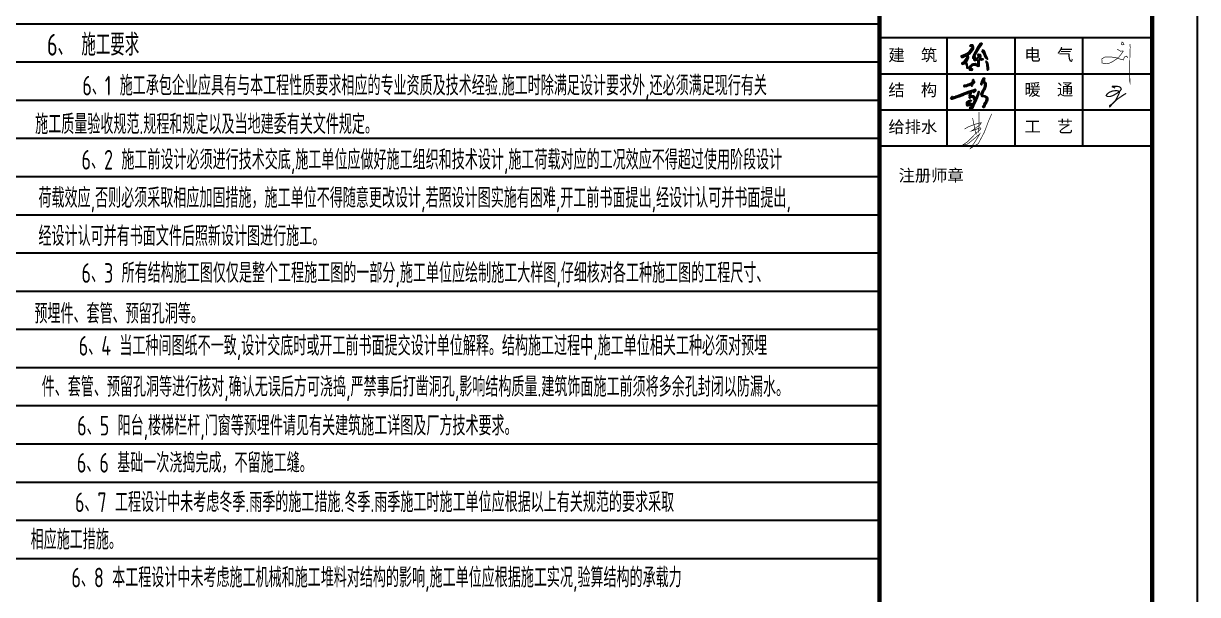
# Model space of a CAD drawing. Extents: x 69728788 to 150676229, y 15322671 to 43663798.
# Drawn here: x 75165815 to 75191684, y 20977906 to 20990493 of the extents above; entities that cross this region are included whole.
import ezdxf

# ---------------------------------------------------------------- set-up
doc = ezdxf.new("R2010")
doc.units = 0
doc.header["$LTSCALE"] = 1000
doc.header["$MEASUREMENT"] = 0
doc.layers.get('0').update_dxf_attribs({"linetype": 'CONTINUOUS'})
for name, color, linetype in [('PUB_TITLE', 4, 'CONTINUOUS'), ('S1', 2, 'CONTINUOUS'), ('图框', 253, 'CONTINUOUS'), ('底线', 250, 'CONTINUOUS'), ('线线', 150, 'CONTINUOUS')]:
    doc.layers.add(name, color=color, linetype=linetype)
doc.styles.add('HZS', font='atssdeng.shx', dxfattribs={"width": 0.7, "bigfont": 'atssdchn.shx'})
doc.styles.add('STYLE-黑体', font='simhei.ttf')
doc.styles.add('黑体', font='simhei.ttf', dxfattribs={"width": 0.6, "height": 4.3})

# ---------------------------------------------------------------- blocks, each defined once
blk = doc.blocks.new('hui')
h = blk.add_hatch(color=256)
h.paths.add_polyline_path([(74395639, 22003696), (74395663, 22003679), (74395667, 22003630), (74395675, 22003538), (74395687, 22003513), (74395703, 22003522), (74395703, 22003553), (74395696, 22003618), (74395688, 22003678), (74395662, 22003699)])
h.paths.add_polyline_path([(74395556, 22003939), (74395591, 22003901), (74395638, 22003785), (74395686, 22003751), (74395675, 22003783), (74395650, 22003831), (74395625, 22003897), (74395602, 22003937), (74395573, 22003948)])
h.paths.add_polyline_path([(74395481, 22003829), (74395498, 22003834), (74395508, 22003812), (74395496, 22003801), (74395481, 22003804), (74395470, 22003788), (74395467, 22003777), (74395453, 22003764), (74395397, 22003741), (74395385, 22003735), (74395395, 22003724), (74395454, 22003735), (74395468, 22003732), (74395468, 22003710), (74395471, 22003632), (74395470, 22003616), (74395452, 22003634), (74395414, 22003649), (74395372, 22003644), (74395333, 22003630), (74395301, 22003600), (74395279, 22003568), (74395280, 22003545), (74395289, 22003520), (74395302, 22003520), (74395342, 22003514), (74395353, 22003535), (74395328, 22003535), (74395308, 22003543), (74395317, 22003574), (74395341, 22003607), (74395370, 22003626), (74395394, 22003629), (74395418, 22003630), (74395450, 22003612), (74395478, 22003596), (74395504, 22003607), (74395502, 22003629), (74395499, 22003699), (74395501, 22003735), (74395520, 22003744), (74395550, 22003738), (74395589, 22003750), (74395562, 22003760), (74395509, 22003762), (74395531, 22003787), (74395540, 22003818), (74395527, 22003851), (74395492, 22003859), (74395470, 22003849)])
h.paths.add_polyline_path([(74395563, 22004107), (74395522, 22004092), (74395462, 22003999), (74395380, 22003855), (74395359, 22003800), (74395361, 22003774), (74395398, 22003789), (74395416, 22003797), (74395406, 22003819), (74395405, 22003832), (74395516, 22004022), (74395555, 22004073), (74395569, 22004090)])
h.paths.add_polyline_path([(74395290, 22004049), (74395332, 22004041), (74395351, 22004021), (74395338, 22003992), (74395289, 22003924), (74395266, 22003894), (74395216, 22003866), (74395145, 22003832), (74395105, 22003816), (74395115, 22003796), (74395144, 22003796), (74395198, 22003823), (74395234, 22003823), (74395245, 22003810), (74395216, 22003757), (74395173, 22003698), (74395119, 22003663), (74395131, 22003645), (74395186, 22003664), (74395213, 22003652), (74395226, 22003593), (74395232, 22003560), (74395248, 22003564), (74395242, 22003584), (74395237, 22003640), (74395219, 22003670), (74395205, 22003683), (74395250, 22003752), (74395263, 22003791), (74395260, 22003828), (74395250, 22003841), (74395288, 22003870), (74395347, 22003943), (74395378, 22003987), (74395378, 22004020), (74395358, 22004059), (74395339, 22004063), (74395311, 22004060)])
blk.add_hatch(color=256).paths.add_polyline_path([(74395578, 22002959), (74395570, 22002975), (74395575, 22002994), (74395585, 22003020), (74395598, 22003054), (74395616, 22003080), (74395642, 22003142), (74395647, 22003165), (74395647, 22003186), (74395646, 22003207), (74395638, 22003229), (74395619, 22003245), (74395616, 22003256), (74395613, 22003279), (74395612, 22003294), (74395614, 22003308), (74395619, 22003333), (74395611, 22003335), (74395599, 22003333), (74395584, 22003303), (74395570, 22003287), (74395558, 22003264), (74395550, 22003230), (74395542, 22003206), (74395542, 22003194), (74395549, 22003187), (74395550, 22003197), (74395561, 22003224), (74395568, 22003241), (74395578, 22003261), (74395584, 22003264), (74395590, 22003258), (74395604, 22003235), (74395613, 22003222), (74395627, 22003210), (74395631, 22003185), (74395624, 22003169), (74395619, 22003122), (74395588, 22003070), (74395569, 22003032), (74395547, 22002991), (74395550, 22002954), (74395556, 22002946), (74395567, 22002932), (74395615, 22002923), (74395644, 22002922), (74395657, 22002912), (74395663, 22002895), (74395661, 22002856), (74395653, 22002833), (74395645, 22002817), (74395633, 22002801), (74395612, 22002759), (74395607, 22002727), (74395583, 22002709), (74395586, 22002694), (74395593, 22002684), (74395601, 22002684), (74395609, 22002698), (74395627, 22002736), (74395643, 22002763), (74395666, 22002798), (74395680, 22002821), (74395687, 22002858), (74395687, 22002893), (74395669, 22002924), (74395655, 22002933), (74395625, 22002941), (74395610, 22002942), (74395589, 22002953)])
h = blk.add_hatch(color=256)
h.paths.add_polyline_path([(74395012, 22002915), (74395058, 22002932), (74395139, 22002961), (74395181, 22002980), (74395231, 22002993), (74395260, 22003008), (74395294, 22003020), (74395316, 22003028), (74395354, 22003041), (74395372, 22003048), (74395382, 22003050), (74395384, 22003039), (74395379, 22003028), (74395388, 22003026), (74395394, 22003028), (74395410, 22003039), (74395419, 22003051), (74395428, 22003068), (74395420, 22003083), (74395401, 22003080), (74395359, 22003065), (74395281, 22003039), (74395185, 22003003), (74395125, 22002980), (74395037, 22002947), (74394986, 22002929), (74394979, 22002930), (74394954, 22002917), (74394937, 22002913), (74394933, 22002909), (74394913, 22002910), (74394911, 22002919), (74394907, 22002925), (74394897, 22002921), (74394891, 22002916), (74394874, 22002902), (74394871, 22002894), (74394874, 22002883), (74394883, 22002877), (74394906, 22002877), (74394969, 22002898)])
h.paths.add_polyline_path([(74395356, 22003211), (74395365, 22003215), (74395376, 22003218), (74395385, 22003224), (74395391, 22003228), (74395394, 22003234), (74395398, 22003240), (74395400, 22003252), (74395392, 22003262), (74395385, 22003259), (74395378, 22003251), (74395371, 22003246), (74395367, 22003254), (74395370, 22003259), (74395374, 22003267), (74395379, 22003276), (74395382, 22003284), (74395382, 22003291), (74395379, 22003296), (74395368, 22003298), (74395360, 22003297), (74395357, 22003293), (74395355, 22003285), (74395352, 22003278), (74395351, 22003267), (74395349, 22003259), (74395345, 22003245), (74395344, 22003235), (74395338, 22003227), (74395330, 22003224), (74395317, 22003215), (74395288, 22003203), (74395262, 22003194), (74395247, 22003187), (74395231, 22003180), (74395205, 22003174), (74395175, 22003172), (74395164, 22003168), (74395165, 22003156), (74395184, 22003154), (74395220, 22003159), (74395250, 22003169), (74395279, 22003178), (74395297, 22003188), (74395315, 22003195), (74395324, 22003199), (74395328, 22003195), (74395327, 22003185), (74395329, 22003174), (74395334, 22003165), (74395340, 22003164), (74395348, 22003168), (74395351, 22003175), (74395351, 22003189), (74395351, 22003202)])
h.paths.add_polyline_path([(74395305, 22002934), (74395305, 22002947), (74395304, 22002965), (74395312, 22002976), (74395325, 22002989), (74395323, 22002998), (74395307, 22003001), (74395296, 22002991), (74395289, 22002972), (74395284, 22002956), (74395285, 22002931), (74395284, 22002917), (74395282, 22002907), (74395289, 22002902), (74395299, 22002902), (74395310, 22002911), (74395319, 22002921), (74395335, 22002924), (74395356, 22002925), (74395364, 22002923), (74395373, 22002918), (74395377, 22002906), (74395374, 22002893), (74395377, 22002881), (74395384, 22002880), (74395392, 22002885), (74395395, 22002906), (74395390, 22002930), (74395376, 22002939), (74395350, 22002938), (74395319, 22002937)], flags=17)
h.paths.add_polyline_path([(74395295, 22002826), (74395305, 22002829), (74395328, 22002831), (74395328, 22002843), (74395318, 22002846), (74395300, 22002846), (74395292, 22002843), (74395279, 22002837), (74395268, 22002833), (74395264, 22002824), (74395268, 22002811), (74395274, 22002804), (74395284, 22002805), (74395286, 22002813)], flags=17)
h.paths.add_polyline_path([(74395250, 22002762), (74395256, 22002779), (74395256, 22002802), (74395253, 22002818), (74395241, 22002822), (74395234, 22002814), (74395231, 22002796), (74395226, 22002774), (74395226, 22002752), (74395234, 22002731), (74395239, 22002724), (74395256, 22002726), (74395269, 22002731), (74395279, 22002745), (74395289, 22002752), (74395296, 22002758), (74395305, 22002765), (74395316, 22002755), (74395314, 22002732), (74395308, 22002716), (74395306, 22002689), (74395301, 22002663), (74395296, 22002647), (74395301, 22002634), (74395315, 22002633), (74395329, 22002645), (74395353, 22002674), (74395378, 22002731), (74395411, 22002803), (74395457, 22002909), (74395486, 22002992), (74395491, 22003038), (74395469, 22002973), (74395432, 22002897), (74395407, 22002847), (74395373, 22002766), (74395356, 22002737), (74395334, 22002691), (74395321, 22002670), (74395322, 22002689), (74395327, 22002719), (74395333, 22002740), (74395331, 22002756), (74395323, 22002774), (74395312, 22002781), (74395300, 22002779), (74395283, 22002767), (74395274, 22002755), (74395263, 22002741), (74395251, 22002744)])
for points in [[(74395563, 22004107), (74395522, 22004092), (74395462, 22003999), (74395380, 22003855), (74395359, 22003800), (74395361, 22003774), (74395398, 22003789), (74395416, 22003797), (74395406, 22003819), (74395405, 22003832), (74395516, 22004022), (74395555, 22004073), (74395569, 22004090), (74395563, 22004107)], [(74395290, 22004049), (74395332, 22004041), (74395351, 22004021), (74395338, 22003992), (74395289, 22003924), (74395266, 22003894), (74395216, 22003866), (74395145, 22003832), (74395105, 22003816), (74395115, 22003796), (74395144, 22003796), (74395198, 22003823), (74395234, 22003823), (74395245, 22003810), (74395216, 22003757), (74395173, 22003698), (74395119, 22003663), (74395131, 22003645), (74395186, 22003664), (74395213, 22003652), (74395226, 22003593), (74395232, 22003560), (74395248, 22003564), (74395242, 22003584), (74395237, 22003640), (74395219, 22003670), (74395205, 22003683), (74395250, 22003752), (74395263, 22003791), (74395260, 22003828), (74395250, 22003841), (74395288, 22003870), (74395347, 22003943), (74395378, 22003987), (74395378, 22004020), (74395358, 22004059), (74395339, 22004063), (74395311, 22004060), (74395290, 22004049)], [(74395481, 22003829), (74395498, 22003834), (74395498, 22003834), (74395508, 22003812), (74395496, 22003801), (74395481, 22003804), (74395470, 22003788), (74395467, 22003777), (74395453, 22003764), (74395397, 22003741), (74395385, 22003735), (74395395, 22003724), (74395395, 22003724), (74395454, 22003735), (74395468, 22003732), (74395468, 22003710), (74395471, 22003632), (74395470, 22003616), (74395452, 22003634), (74395414, 22003649), (74395372, 22003644), (74395333, 22003630), (74395301, 22003600), (74395279, 22003568), (74395280, 22003545), (74395289, 22003520), (74395302, 22003520), (74395342, 22003514), (74395353, 22003535), (74395328, 22003535), (74395308, 22003543), (74395317, 22003574), (74395341, 22003607), (74395370, 22003626), (74395394, 22003629), (74395418, 22003630), (74395450, 22003612), (74395478, 22003596), (74395504, 22003607), (74395502, 22003629), (74395499, 22003699), (74395501, 22003735), (74395520, 22003744), (74395550, 22003738), (74395589, 22003750), (74395562, 22003760), (74395509, 22003762), (74395531, 22003787), (74395540, 22003818), (74395527, 22003851), (74395492, 22003859), (74395470, 22003849), (74395481, 22003829)], [(74395556, 22003939), (74395591, 22003901), (74395638, 22003785), (74395686, 22003751), (74395675, 22003783), (74395650, 22003831), (74395625, 22003897), (74395602, 22003937), (74395573, 22003948), (74395556, 22003939)], [(74395639, 22003696), (74395663, 22003679), (74395667, 22003630), (74395675, 22003538), (74395687, 22003513), (74395703, 22003522), (74395703, 22003553), (74395696, 22003618), (74395688, 22003678), (74395662, 22003699), (74395639, 22003696)], [(74395295, 22002826), (74395286, 22002813), (74395284, 22002805), (74395274, 22002804), (74395268, 22002811), (74395264, 22002824), (74395268, 22002833), (74395279, 22002837), (74395292, 22002843), (74395300, 22002846), (74395318, 22002846), (74395328, 22002843), (74395328, 22002831), (74395305, 22002829), (74395295, 22002826), (74395295, 22002826)]]:
    blk.add_lwpolyline(points)
for points, const_width in [([(74398644, 22004139), (74398678, 22004107), (74398693, 22004078), (74398669, 22004068), (74398643, 22004073), (74398637, 22004104), (74398649, 22004127)], 14), ([(74398822, 22004085), (74398829, 22004018), (74398823, 22003881), (74398821, 22003784), (74398818, 22003552), (74398815, 22003492), (74398816, 22003407), (74398823, 22003303), (74398823, 22003243), (74398819, 22003260), (74398818, 22003379), (74398825, 22003448)], 14), ([(74398542, 22003974), (74398618, 22003927), (74398667, 22003935), (74398676, 22003927), (74398633, 22003865), (74398581, 22003802), (74398532, 22003759), (74398440, 22003697), (74398345, 22003654), (74398209, 22003666), (74398203, 22003758), (74398264, 22003797), (74398395, 22003803), (74398518, 22003785), (74398623, 22003750), (74398679, 22003736), (74398699, 22003792), (74398709, 22003806), (74398751, 22003820), (74398778, 22003781)], 14), ([(74398496, 22003117), (74398436, 22003143), (74398437, 22003156), (74398468, 22003156), (74398570, 22003151), (74398618, 22003128), (74398632, 22003090), (74398603, 22003050), (74398536, 22002999), (74398450, 22002952), (74398388, 22002929), (74398329, 22002931), (74398300, 22002948), (74398313, 22002978), (74398370, 22003024), (74398445, 22003052), (74398529, 22003061), (74398577, 22003047), (74398591, 22003019), (74398580, 22002987), (74398549, 22002923), (74398510, 22002851), (74398446, 22002783), (74398401, 22002724), (74398380, 22002705), (74398373, 22002728), (74398446, 22002777), (74398526, 22002859), (74398692, 22002971), (74398739, 22003000)], 26), ([(74395177, 22002211), (74395252, 22002256), (74395400, 22002316), (74395549, 22002354), (74395521, 22002307), (74395331, 22002170), (74395400, 22002193), (74395523, 22002242), (74395540, 22002216), (74395409, 22002099), (74395238, 22001926), (74395115, 22001846), (74395252, 22001886), (74395427, 22002030), (74395514, 22002106), (74395426, 22001957), (74395306, 22001784), (74395482, 22001891), (74395613, 22002140), (74395703, 22002377), (74395777, 22002547)], 14), ([(74395495, 22002590), (74395498, 22002403), (74395494, 22002251), (74395492, 22002177), (74395482, 22002133)], 14), ([(74395356, 22002457), (74395414, 22002170), (74395431, 22002116), (74395443, 22002098)], 14)]:
    blk.add_lwpolyline(points, dxfattribs=dict(const_width=const_width))
for points in [[(74395578, 22003261), (74395568, 22003241), (74395561, 22003224), (74395550, 22003197), (74395549, 22003187), (74395542, 22003194), (74395542, 22003206), (74395550, 22003230), (74395558, 22003264), (74395570, 22003287), (74395584, 22003303), (74395599, 22003333), (74395611, 22003335), (74395619, 22003333), (74395614, 22003308), (74395612, 22003294), (74395613, 22003279), (74395616, 22003256), (74395619, 22003245), (74395638, 22003229), (74395646, 22003207), (74395647, 22003186), (74395647, 22003165), (74395642, 22003142), (74395616, 22003080), (74395598, 22003054), (74395585, 22003020), (74395575, 22002994), (74395570, 22002975), (74395578, 22002959), (74395589, 22002953), (74395610, 22002942), (74395625, 22002941), (74395655, 22002933), (74395669, 22002924), (74395687, 22002893), (74395687, 22002858), (74395680, 22002821), (74395666, 22002798), (74395643, 22002763), (74395627, 22002736), (74395609, 22002698), (74395601, 22002684), (74395593, 22002684), (74395586, 22002694), (74395583, 22002709), (74395607, 22002727), (74395612, 22002759), (74395633, 22002801), (74395645, 22002817), (74395653, 22002833), (74395661, 22002856), (74395663, 22002895), (74395657, 22002912), (74395644, 22002922), (74395615, 22002923), (74395567, 22002932), (74395556, 22002946), (74395550, 22002954), (74395547, 22002991), (74395569, 22003032), (74395588, 22003070), (74395619, 22003122), (74395624, 22003169), (74395631, 22003185), (74395627, 22003210), (74395613, 22003222), (74395604, 22003235), (74395590, 22003258), (74395584, 22003264), (74395578, 22003261)], [(74394979, 22002930), (74394954, 22002917), (74394937, 22002913), (74394933, 22002909), (74394913, 22002910), (74394911, 22002919), (74394907, 22002925), (74394897, 22002921), (74394891, 22002916), (74394874, 22002902), (74394871, 22002894), (74394874, 22002883), (74394883, 22002877), (74394906, 22002877), (74394969, 22002898), (74395012, 22002915), (74395058, 22002932), (74395139, 22002961), (74395181, 22002980), (74395231, 22002993), (74395260, 22003008), (74395294, 22003020), (74395316, 22003028), (74395354, 22003041), (74395372, 22003048), (74395382, 22003050), (74395384, 22003039), (74395379, 22003028), (74395388, 22003026), (74395394, 22003028), (74395410, 22003039), (74395419, 22003051), (74395428, 22003068), (74395420, 22003083), (74395401, 22003080), (74395359, 22003065), (74395281, 22003039), (74395185, 22003003), (74395125, 22002980), (74395037, 22002947), (74394986, 22002929), (74394979, 22002930)], [(74395231, 22003180), (74395205, 22003174), (74395175, 22003172), (74395164, 22003168), (74395165, 22003156), (74395184, 22003154), (74395220, 22003159), (74395250, 22003169), (74395279, 22003178), (74395297, 22003188), (74395315, 22003195), (74395324, 22003199), (74395324, 22003199), (74395328, 22003195), (74395327, 22003185), (74395329, 22003174), (74395334, 22003165), (74395340, 22003164), (74395348, 22003168), (74395351, 22003175), (74395351, 22003189), (74395351, 22003202), (74395356, 22003211), (74395365, 22003215), (74395376, 22003218), (74395385, 22003224), (74395391, 22003228), (74395394, 22003234), (74395398, 22003240), (74395400, 22003252), (74395392, 22003262), (74395385, 22003259), (74395378, 22003251), (74395371, 22003246), (74395371, 22003246), (74395371, 22003246), (74395367, 22003254), (74395370, 22003259), (74395374, 22003267), (74395379, 22003276), (74395382, 22003284), (74395382, 22003291), (74395379, 22003296), (74395368, 22003298), (74395360, 22003297), (74395357, 22003293), (74395355, 22003285), (74395352, 22003278), (74395351, 22003267), (74395349, 22003259), (74395345, 22003245), (74395344, 22003235), (74395338, 22003227), (74395330, 22003224), (74395317, 22003215), (74395288, 22003203), (74395262, 22003194), (74395247, 22003187), (74395231, 22003180)], [(74395226, 22002752), (74395226, 22002774), (74395231, 22002796), (74395234, 22002814), (74395241, 22002822), (74395253, 22002818), (74395256, 22002802), (74395256, 22002779), (74395250, 22002762), (74395251, 22002744), (74395263, 22002741), (74395274, 22002755), (74395283, 22002767), (74395300, 22002779), (74395312, 22002781), (74395323, 22002774), (74395331, 22002756), (74395333, 22002740), (74395327, 22002719), (74395322, 22002689), (74395321, 22002670), (74395334, 22002691), (74395356, 22002737), (74395373, 22002766), (74395407, 22002847), (74395432, 22002897), (74395469, 22002973), (74395491, 22003038), (74395486, 22002992), (74395457, 22002909), (74395411, 22002803), (74395378, 22002731), (74395353, 22002674), (74395329, 22002645), (74395315, 22002633), (74395301, 22002634), (74395296, 22002647), (74395301, 22002663), (74395306, 22002689), (74395308, 22002716), (74395314, 22002732), (74395314, 22002732), (74395316, 22002755), (74395305, 22002765), (74395296, 22002758), (74395289, 22002752), (74395279, 22002745), (74395269, 22002731), (74395256, 22002726), (74395239, 22002724), (74395234, 22002731), (74395226, 22002752)], [(74395305, 22002947), (74395304, 22002965), (74395312, 22002976), (74395325, 22002989), (74395323, 22002998), (74395307, 22003001), (74395296, 22002991), (74395289, 22002972), (74395284, 22002956), (74395285, 22002931), (74395284, 22002917), (74395282, 22002907), (74395289, 22002902), (74395299, 22002902), (74395310, 22002911), (74395319, 22002921), (74395335, 22002924), (74395356, 22002925), (74395364, 22002923), (74395373, 22002918), (74395377, 22002906), (74395374, 22002893), (74395377, 22002881), (74395384, 22002880), (74395392, 22002885), (74395395, 22002906), (74395390, 22002930), (74395376, 22002939), (74395350, 22002938), (74395319, 22002937), (74395305, 22002934), (74395305, 22002947)]]:
    blk.add_lwpolyline(points, close=True)

msp = doc.modelspace()

# ---------------------------------------------------------------- linework, layer by layer
at = {"layer": 'PUB_TITLE'}
msp.add_lwpolyline([(75107584.3, 20948302.8), (75191684.3, 20948302.8), (75191684.3, 21007702.8), (75107584.3, 21007702.8)], close=True, dxfattribs=at)
at = {"layer": 'PUB_TITLE', "const_width": 100}
msp.add_lwpolyline([(75110084.3, 20949302.8), (75190684.3, 20949302.8), (75190684.3, 21006702.8), (75110084.3, 21006702.8)], close=True, dxfattribs=at)
at = {"layer": '图框', "color": 0}
for p, q in [((75184675, 20990182.6), (75190684.3, 20990182.6)), ((75184675, 20989385.8), (75190684.3, 20989385.8)), ((75184675, 20988589), (75190684.3, 20988589)), ((75184675, 20987792.2), (75190684.3, 20987792.2))]:
    msp.add_line(p, q, dxfattribs=at)
at = {"layer": '图框', "color": 4, "const_width": 98.6}
msp.add_lwpolyline([(75190684.3, 20949302.8), (75184675, 20949302.8), (75184675, 21006702.8), (75190684.3, 21006702.8)], dxfattribs=at)
at = {"layer": '图框', "color": 0, "const_width": 50}
msp.add_lwpolyline([(75184675, 20997951.4), (75190684.3, 20997951.4), (75190684.3, 20987792.2), (75184675, 20987792.2)], close=True, dxfattribs=at)
at = {"layer": '图框', "color": 0}
for points in [[(75186169, 20987792.2), (75186169, 20990182.6)], [(75187663, 20987792.2), (75187663, 20990182.6)], [(75189157, 20987792.2), (75189157, 20990182.6)]]:
    msp.add_lwpolyline(points, dxfattribs=at)
at = {"layer": '图框', "color": 0, "const_width": 40.3}
msp.add_lwpolyline([(75184675, 20987792.2), (75190684.3, 20987792.2)], dxfattribs=at)
at = {"layer": '底线'}
for p, q in [((75184675, 20990479.9), (75110084.3, 20990479.9)), ((75184675, 20989638.1), (75110084.3, 20989638.1)), ((75184675, 20988796.3), (75110084.3, 20988796.3)), ((75184675, 20987954.5), (75110084.3, 20987954.5)), ((75184675, 20987112.7), (75110084.3, 20987112.7)), ((75184675, 20986270.9), (75110084.3, 20986270.9)), ((75184675, 20985429.1), (75110084.3, 20985429.1)), ((75184675, 20984587.3), (75110084.3, 20984587.3)), ((75184675, 20983745.5), (75110084.3, 20983745.5)), ((75184675, 20982903.7), (75110084.3, 20982903.7)), ((75184675, 20982061.8), (75110084.3, 20982061.8)), ((75184675, 20981220), (75110084.3, 20981220)), ((75184675, 20980378.2), (75110084.3, 20980378.2)), ((75184675, 20979536.4), (75110084.3, 20979536.4)), ((75184675, 20978694.6), (75110084.3, 20978694.6))]:
    msp.add_line(p, q, dxfattribs=at)

# ---------------------------------------------------------------- block references
at = {"layer": '线线'}
msp.add_blockref('hui', (791372.2, -1014047), dxfattribs=at)

# ---------------------------------------------------------------- texts
at = {"layer": 'S1', "color": 1, "style": 'HZS', "width": 0.7}
msp.add_text('6、 施工要求', height=480, dxfattribs=at).set_placement((75166334.2, 20989783.9))
at = {"layer": 'S1', "style": 'HZS', "width": 0.7}
for s, p in [('6、1 施工承包企业应具有与本工程性质要求相应的专业资质及技术经验.施工时除满足设计要求外,还必须满足现行有关', (75167111.6, 20988906.6)), ('施工质量验收规范.规程和规定以及当地建委有关文件规定。', (75166072.3, 20988055.6)), ('6、2 施工前设计必须进行技术交底,施工单位应做好施工组织和技术设计,施工荷载对应的工况效应不得超过使用阶段设计', (75167094.6, 20987272.6)), ('荷载效应,否则必须采取相应加固措施，施工单位不得随意更改设计,若照设计图实施有困难,开工前书面提出,经设计认可并书面提出,', (75166145.1, 20986430.8)), ('经设计认可并有书面文件后照新设计图进行施工。', (75166145.1, 20985589)), ('6、3 所有结构施工图仅仅是整个工程施工图的一部分,施工单位应绘制施工大样图,仔细核对各工种施工图的工程尺寸、', (75167094.7, 20984776.8)), ('预埋件、套管、预留孔洞等。', (75166055.8, 20983879.2)), ('6、4 当工种间图纸不一致,设计交底时或开工前书面提交设计单位解释。结构施工过程中,施工单位相关工种必须对预埋', (75167031.9, 20983172.8)), ('件、套管、预留孔洞等进行核对,确认无误后方可浇捣,严禁事后打凿洞孔,影响结构质量.建筑饰面施工前须将多余孔封闭以防漏水。', (75166216.5, 20982267.7)), ('6、5 阳台,楼梯栏杆,门窗等预埋件请见有关建筑施工详图及厂方技术要求。', (75166998, 20981411.4)), ('6、6 基础一次浇捣完成，不留施工缝。', (75166992.2, 20980593)), ('6、7 工程设计中未考虑冬季.雨季的施工措施.冬季.雨季施工时施工单位应根据以上有关规范的要求采取', (75166949.6, 20979723)), ('相应施工措施。', (75165973.1, 20978900.3)), ('6、8 本工程设计中未考虑施工机械和施工堆料对结构的影响,施工单位应根据施工实况,验算结构的承载力', (75166871.8, 20978064))]:
    msp.add_text(s, height=432, dxfattribs=at).set_placement(p)
at = {"layer": '图框', "color": 0, "style": 'STYLE-黑体'}
for s, p in [('建  筑', (75184873, 20989664.6)), ('电  气', (75187870.2, 20989673.2)), ('结  构', (75184873, 20988895.1)), ('暖  通', (75187870.2, 20988903.8)), ('给排水', (75184873, 20988082.3)), ('工  艺', (75187870.2, 20988091))]:
    msp.add_text(s, height=262.94, dxfattribs=at).set_placement(p)
at = {"layer": '图框', "color": 4, "style": '黑体'}
msp.add_text('注册师章', height=262.94, dxfattribs=at).set_placement((75185096.9, 20987011.6))

doc.saveas('drawing.dxf')
